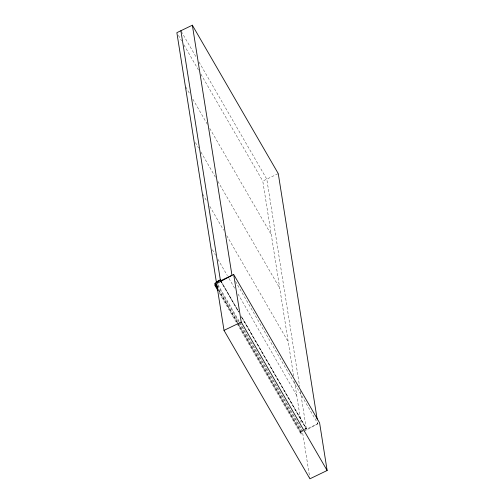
<?xml version="1.0" encoding="UTF-8"?>
<svg xmlns="http://www.w3.org/2000/svg" width="504" height="504" viewBox="0 0 504 504"><rect width="100%" height="100%" fill="white"/><g stroke="black" fill="none" stroke-linecap="round" stroke-linejoin="round"><path stroke-width="0.38" stroke-dasharray="2.52 1.89" d="M218.497 288.861L301.26 431.821L301.575 433.805L300.995 434.083L300.642 431.871L303.143 430.303M303.767 429.912L306.262 428.343L241.233 316.014M301.26 431.821L304.416 429.843M305.046 429.446L306.312 428.652L241.284 316.323M303.893 431.323L318.912 423.234M293.649 376.022L262.773 181.075L278.265 173.609M304.92 428.986L306.262 428.343M241.372 316.903L306.401 429.225L317.873 423.694L317.381 420.588M181.27 31.412L196.642 57.96M199.004 62.049L266.792 179.141L299.634 386.511M178.435 35.393L181.591 40.837M183.954 44.925L198.538 70.113M200.901 74.195L262.773 181.075M185.743 86.94L189.687 93.744M192.837 99.194L207.421 124.381M209.784 128.47L271.265 234.669M195.413 142.569L198.563 148.018M200.932 152.101L215.51 177.288M217.879 181.377L279.752 288.257M202.721 194.122L206.659 200.926M209.815 206.375L223.606 230.202M226.762 235.645L288.238 341.844M235.507 281.415L317.873 423.694M212.392 249.751L215.542 255.2M217.904 259.283L227.367 275.619M228.942 278.347L234.851 288.559M238.008 294.002L296.73 395.438M220.739 280.615L238.871 311.926M221.577 282.284L238.915 312.241M220.487 280.822L238.613 312.133M217.904 284.59L239.583 322.037M239.98 322.718L302.243 430.277M217.797 285.692L238.682 321.772M239.079 322.453L302.526 432.06L309.809 478.031M218.673 290.266L237.195 322.264M237.586 322.944L300.642 431.871M218.421 290.159L301.575 433.805M219.416 293.164L236.754 323.121M237.151 323.801L300.995 434.083M300.359 391.079L306.401 429.225M294.512 381.459L301.02 422.535"/><path stroke-width="0.76" d="M218.024 289.479L215.662 285.396L215.347 283.412L220.393 280.243L221.18 281.604M233.68 274.459L216.613 283.651L224.015 330.391L309.928 478.8L327.14 470.503L319.593 422.869L233.68 274.459L241.227 322.094L327.14 470.503M317.136 419.038L278.265 173.609L192.352 25.2L176.86 32.666L216.329 281.868L220.349 279.934L214.729 283.462L215.082 285.673L217.841 290.443M215.082 285.673L215.662 285.396M224.015 330.391L241.227 322.094M215.347 283.412L217.319 286.82M192.352 25.2L231.96 275.285L220.487 280.822L180.879 30.731"/></g></svg>
